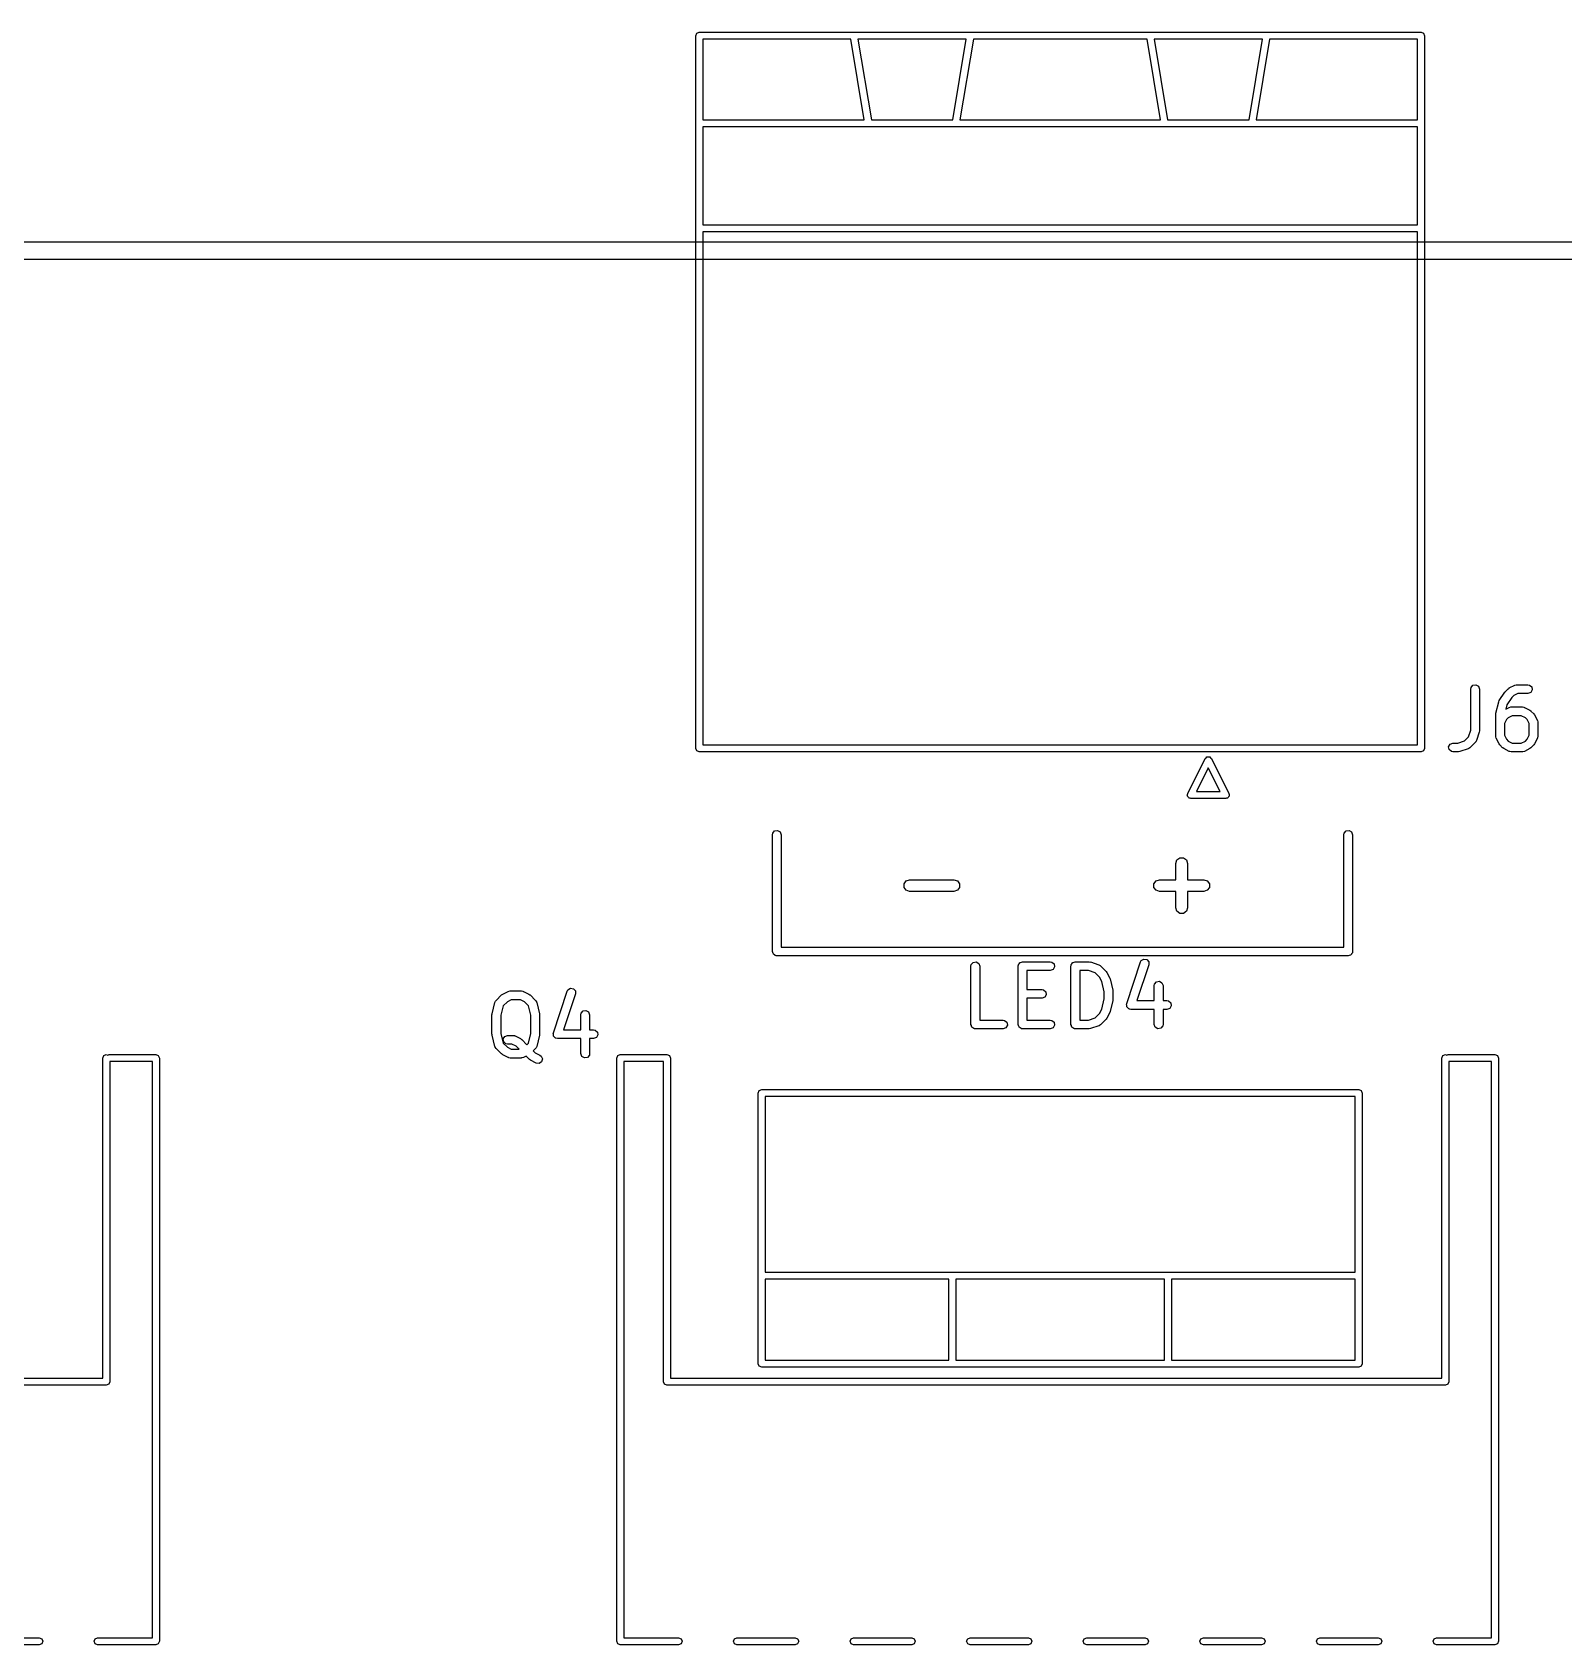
# Model space of a CAD drawing. Extents: x 51 to 223, y -135 to -33.
# Drawn here: x 110.83 to 137.1, y -60.78 to -33.13 of the extents above; entities that cross this region are included whole.
import ezdxf

# ---------------------------------------------------------------- set-up
doc = ezdxf.new("R2010")
doc.units = 0
doc.layers.add('BLACK', color=7, linetype='CONTINUOUS')

msp = doc.modelspace()

# ---------------------------------------------------------------- linework, layer by layer
at = {"layer": 'BLACK', "linetype": 'CONTINUOUS'}
for p, q in [((122.21, -33.19), (122.228, -33.1476)), ((122.228, -33.1476), (122.27, -33.13)), ((122.27, -33.13), (134.65, -33.13)), ((134.65, -33.13), (134.692, -33.1476)), ((134.692, -33.1476), (134.71, -33.19)), ((122.21, -45.41), (122.21, -33.19)), ((122.33, -33.25), (122.33, -34.63)), ((124.869, -33.25), (122.33, -33.25)), ((125.099, -34.63), (124.869, -33.25)), ((124.991, -33.25), (125.221, -34.63)), ((126.849, -33.25), (124.991, -33.25)), ((126.619, -34.63), (126.849, -33.25)), ((126.971, -33.25), (126.741, -34.63)), ((129.949, -33.25), (126.971, -33.25)), ((130.179, -34.63), (129.949, -33.25)), ((130.071, -33.25), (130.301, -34.63)), ((131.929, -33.25), (130.071, -33.25)), ((131.699, -34.63), (131.929, -33.25)), ((132.051, -33.25), (131.821, -34.63)), ((134.59, -33.25), (132.051, -33.25)), ((134.59, -34.63), (134.59, -33.25)), ((134.71, -33.19), (134.71, -45.41)), ((122.33, -34.63), (125.099, -34.63)), ((134.59, -34.75), (122.33, -34.75)), ((122.33, -34.75), (122.33, -36.43)), ((125.221, -34.63), (126.619, -34.63)), ((126.741, -34.63), (130.179, -34.63)), ((130.301, -34.63), (131.699, -34.63)), ((131.821, -34.63), (134.59, -34.63)), ((134.59, -36.43), (134.59, -34.75)), ((122.33, -36.43), (134.59, -36.43)), ((50.925, -36.725), (222.925, -36.725)), ((122.33, -36.55), (122.33, -45.35)), ((134.59, -36.55), (122.33, -36.55)), ((134.59, -45.35), (134.59, -36.55)), ((222.775, -37.025), (51.075, -37.025)), ((135.502, -44.3924), (135.506, -44.3667)), ((135.502, -45.0945), (135.502, -44.3924)), ((135.506, -44.3667), (135.539, -44.3274)), ((135.539, -44.3274), (135.59, -44.3185)), ((135.59, -44.3185), (135.634, -44.3442)), ((135.634, -44.3442), (135.652, -44.3924)), ((135.652, -44.3924), (135.652, -45.1067)), ((135.99, -44.5889), (136.086, -44.446)), ((136.086, -44.446), (136.094, -44.4378)), ((136.094, -44.4378), (136.095, -44.4346)), ((136.095, -44.4346), (136.143, -44.387)), ((136.143, -44.387), (136.161, -44.3741)), ((136.161, -44.3741), (136.162, -44.3729)), ((136.162, -44.3729), (136.257, -44.3253)), ((136.24, -44.5016), (136.206, -44.5354)), ((136.309, -44.4674), (136.24, -44.5016)), ((136.257, -44.3253), (136.282, -44.3179)), ((136.282, -44.3179), (136.287, -44.3189)), ((136.287, -44.3189), (136.291, -44.3174)), ((136.291, -44.3174), (136.481, -44.3174)), ((136.481, -44.4674), (136.309, -44.4674)), ((136.481, -44.3174), (136.507, -44.3219)), ((136.53, -44.4498), (136.481, -44.4674)), ((136.507, -44.3219), (136.546, -44.3549)), ((136.555, -44.4054), (136.53, -44.4498)), ((136.546, -44.3549), (136.555, -44.4054)), ((135.932, -44.8028), (135.98, -44.6123)), ((135.98, -44.6123), (135.99, -44.5893)), ((135.99, -44.5893), (135.99, -44.5889)), ((136.122, -44.6613), (136.104, -44.7354)), ((136.104, -44.7354), (136.162, -44.7063)), ((136.206, -44.5354), (136.122, -44.6613)), ((136.162, -44.7063), (136.187, -44.6988)), ((136.187, -44.6988), (136.191, -44.6999)), ((136.191, -44.6999), (136.196, -44.6983)), ((136.196, -44.6983), (136.386, -44.6983)), ((136.386, -44.6983), (136.412, -44.7029)), ((136.412, -44.7029), (136.415, -44.7057)), ((136.415, -44.7057), (136.42, -44.7063)), ((136.42, -44.7063), (136.515, -44.7539)), ((136.515, -44.7539), (136.533, -44.7672)), ((136.533, -44.7672), (136.534, -44.7679)), ((136.534, -44.7679), (136.582, -44.8155)), ((135.93, -44.821), (135.933, -44.8062)), ((135.93, -45.2019), (135.93, -44.821)), ((135.933, -44.8062), (135.932, -44.8028)), ((136.114, -44.913), (136.08, -44.9815)), ((136.08, -44.9815), (136.08, -45.1842)), ((136.145, -44.8826), (136.114, -44.913)), ((136.213, -44.8483), (136.145, -44.8826)), ((136.368, -44.8483), (136.213, -44.8483)), ((136.437, -44.8826), (136.368, -44.8483)), ((136.467, -44.913), (136.437, -44.8826)), ((136.502, -44.9815), (136.467, -44.913)), ((136.502, -45.1842), (136.502, -44.9815)), ((136.582, -44.8155), (136.595, -44.8339)), ((136.595, -44.8339), (136.596, -44.835)), ((136.596, -44.835), (136.644, -44.9303)), ((136.644, -44.9303), (136.651, -44.9552)), ((136.651, -44.9552), (136.65, -44.9596)), ((136.65, -44.9596), (136.652, -44.9638)), ((136.652, -44.9638), (136.652, -45.2019)), ((135.122, -45.3794), (135.148, -45.3349)), ((135.148, -45.3349), (135.196, -45.3174)), ((135.196, -45.3174), (135.279, -45.3174)), ((135.279, -45.3174), (135.393, -45.2792)), ((135.393, -45.2792), (135.463, -45.209)), ((135.463, -45.209), (135.502, -45.0945)), ((135.582, -45.3026), (135.487, -45.3978)), ((135.584, -45.2985), (135.582, -45.3026)), ((135.588, -45.2961), (135.584, -45.2985)), ((135.6, -45.2732), (135.588, -45.2961)), ((135.648, -45.1304), (135.6, -45.2732)), ((135.652, -45.1067), (135.648, -45.1287)), ((135.648, -45.1287), (135.648, -45.1304)), ((135.932, -45.2061), (135.93, -45.2019)), ((135.931, -45.2105), (135.932, -45.2061)), ((135.938, -45.2354), (135.931, -45.2105)), ((135.986, -45.3307), (135.938, -45.2354)), ((135.987, -45.3318), (135.986, -45.3307)), ((136, -45.3502), (135.987, -45.3318)), ((136.08, -45.1842), (136.114, -45.2527)), ((136.114, -45.2527), (136.145, -45.2831)), ((136.145, -45.2831), (136.213, -45.3174)), ((136.213, -45.3174), (136.368, -45.3174)), ((136.368, -45.3174), (136.437, -45.2831)), ((136.437, -45.2831), (136.467, -45.2527)), ((136.467, -45.2527), (136.502, -45.1842)), ((136.596, -45.3307), (136.583, -45.3487)), ((136.644, -45.2354), (136.596, -45.3307)), ((136.647, -45.2276), (136.644, -45.231)), ((136.644, -45.231), (136.644, -45.2354)), ((136.652, -45.2019), (136.647, -45.2276)), ((122.228, -45.4524), (122.21, -45.41)), ((122.27, -45.47), (122.228, -45.4524)), ((134.65, -45.47), (122.27, -45.47)), ((122.33, -45.35), (134.59, -45.35)), ((130.646, -46.1832), (130.946, -45.5832)), ((130.946, -45.5832), (130.961, -45.5707)), ((130.961, -45.5707), (130.973, -45.5563)), ((130.973, -45.5563), (130.978, -45.556)), ((130.978, -45.556), (130.981, -45.5531)), ((130.981, -45.5531), (131, -45.5544)), ((131, -45.5544), (131.019, -45.5531)), ((131.019, -45.5531), (131.022, -45.556)), ((131.022, -45.556), (131.027, -45.5563)), ((131.027, -45.5563), (131.039, -45.5707)), ((131.039, -45.5707), (131.054, -45.5832)), ((131.054, -45.5832), (131.354, -46.1832)), ((134.692, -45.4524), (134.65, -45.47)), ((134.71, -45.41), (134.692, -45.4524)), ((135.131, -45.4299), (135.122, -45.3794)), ((135.17, -45.4629), (135.131, -45.4299)), ((135.196, -45.4674), (135.17, -45.4629)), ((135.291, -45.4674), (135.196, -45.4674)), ((135.292, -45.4668), (135.291, -45.4674)), ((135.315, -45.4635), (135.292, -45.4668)), ((135.458, -45.4159), (135.315, -45.4635)), ((135.461, -45.4131), (135.458, -45.4159)), ((135.466, -45.4127), (135.461, -45.4131)), ((135.487, -45.3978), (135.466, -45.4127)), ((136.047, -45.3978), (136, -45.3502)), ((136.049, -45.3985), (136.047, -45.3978)), ((136.067, -45.4118), (136.049, -45.3985)), ((136.162, -45.4595), (136.067, -45.4118)), ((136.167, -45.46), (136.162, -45.4595)), ((136.17, -45.4629), (136.167, -45.46)), ((136.196, -45.4674), (136.17, -45.4629)), ((136.386, -45.4674), (136.196, -45.4674)), ((136.39, -45.4658), (136.386, -45.4674)), ((136.395, -45.4669), (136.39, -45.4658)), ((136.42, -45.4595), (136.395, -45.4669)), ((136.515, -45.4118), (136.42, -45.4595)), ((136.516, -45.4107), (136.515, -45.4118)), ((136.534, -45.3978), (136.516, -45.4107)), ((136.582, -45.3502), (136.534, -45.3978)), ((136.583, -45.3487), (136.582, -45.3502)), ((131, -45.7442), (130.797, -46.15)), ((131.203, -46.15), (131, -45.7442)), ((130.797, -46.15), (131.203, -46.15)), ((130.64, -46.21), (130.645, -46.1971)), ((130.644, -46.2191), (130.64, -46.21)), ((130.643, -46.229), (130.644, -46.2191)), ((130.652, -46.2395), (130.643, -46.229)), ((130.645, -46.1971), (130.646, -46.1832)), ((130.658, -46.2524), (130.652, -46.2395)), ((130.667, -46.2562), (130.658, -46.2524)), ((130.673, -46.2637), (130.667, -46.2562)), ((130.687, -46.2647), (130.673, -46.2637)), ((130.7, -46.27), (130.687, -46.2647)), ((131.3, -46.27), (130.7, -46.27)), ((131.313, -46.2647), (131.3, -46.27)), ((131.327, -46.2637), (131.313, -46.2647)), ((131.333, -46.2562), (131.327, -46.2637)), ((131.342, -46.2524), (131.333, -46.2562)), ((131.348, -46.2395), (131.342, -46.2524)), ((131.357, -46.229), (131.348, -46.2395)), ((131.354, -46.1832), (131.355, -46.1971)), ((131.355, -46.1971), (131.36, -46.21)), ((131.36, -46.21), (131.356, -46.2191)), ((131.356, -46.2191), (131.357, -46.229)), ((123.525, -46.89), (123.53, -46.8643)), ((123.525, -48.89), (123.525, -46.89)), ((123.53, -46.8643), (123.562, -46.825)), ((123.562, -46.825), (123.613, -46.8161)), ((123.613, -46.8161), (123.657, -46.8418)), ((123.657, -46.8418), (123.675, -46.89)), ((123.675, -46.89), (123.675, -48.815)), ((133.325, -46.89), (133.33, -46.8643)), ((133.325, -48.815), (133.325, -46.89)), ((133.33, -46.8643), (133.362, -46.825)), ((133.362, -46.825), (133.413, -46.8161)), ((133.413, -46.8161), (133.457, -46.8418)), ((133.457, -46.8418), (133.475, -46.89)), ((133.475, -46.89), (133.475, -48.89)), ((130.443, -47.3805), (130.462, -47.3217)), ((130.443, -47.6614), (130.443, -47.3805)), ((130.462, -47.3217), (130.512, -47.2854)), ((130.512, -47.2854), (130.574, -47.2854)), ((130.574, -47.2854), (130.624, -47.3217)), ((130.624, -47.3217), (130.643, -47.3805)), ((130.643, -47.3805), (130.643, -47.6614)), ((125.781, -47.7305), (125.817, -47.6805)), ((125.781, -47.7923), (125.781, -47.7305)), ((125.817, -47.8423), (125.781, -47.7923)), ((125.817, -47.6805), (125.876, -47.6614)), ((125.876, -47.6614), (126.638, -47.6614)), ((126.638, -47.6614), (126.697, -47.6805)), ((126.697, -47.6805), (126.733, -47.7305)), ((126.733, -47.7923), (126.697, -47.8423)), ((126.733, -47.7305), (126.733, -47.7923)), ((130.067, -47.7305), (130.103, -47.6805)), ((130.067, -47.7923), (130.067, -47.7305)), ((130.103, -47.8423), (130.067, -47.7923)), ((130.103, -47.6805), (130.162, -47.6614)), ((130.162, -47.6614), (130.443, -47.6614)), ((130.643, -47.6614), (130.924, -47.6614)), ((130.924, -47.6614), (130.983, -47.6805)), ((130.983, -47.6805), (131.019, -47.7305)), ((131.019, -47.7923), (130.983, -47.8423)), ((131.019, -47.7305), (131.019, -47.7923)), ((125.876, -47.8614), (125.817, -47.8423)), ((126.638, -47.8614), (125.876, -47.8614)), ((126.697, -47.8423), (126.638, -47.8614)), ((130.162, -47.8614), (130.103, -47.8423)), ((130.443, -47.8614), (130.162, -47.8614)), ((130.443, -48.1424), (130.443, -47.8614)), ((130.924, -47.8614), (130.643, -47.8614)), ((130.643, -47.8614), (130.643, -48.1424)), ((130.983, -47.8423), (130.924, -47.8614)), ((130.462, -48.2012), (130.443, -48.1424)), ((130.512, -48.2375), (130.462, -48.2012)), ((130.574, -48.2375), (130.512, -48.2375)), ((130.624, -48.2012), (130.574, -48.2375)), ((130.643, -48.1424), (130.624, -48.2012)), ((123.532, -48.9083), (123.525, -48.89)), ((123.535, -48.9275), (123.532, -48.9083)), ((123.54, -48.9318), (123.535, -48.9275)), ((123.543, -48.9382), (123.54, -48.9318)), ((123.675, -48.815), (133.325, -48.815)), ((133.458, -48.9306), (133.448, -48.9475)), ((133.47, -48.9157), (133.458, -48.9306)), ((133.472, -48.9059), (133.47, -48.9157)), ((133.474, -48.903), (133.472, -48.9059)), ((133.475, -48.89), (133.473, -48.8997)), ((133.473, -48.8997), (133.474, -48.903)), ((123.559, -48.948), (123.543, -48.9382)), ((123.574, -48.9605), (123.559, -48.948)), ((123.584, -48.9622), (123.574, -48.9605)), ((123.587, -48.9639), (123.584, -48.9622)), ((123.59, -48.9633), (123.587, -48.9639)), ((123.6, -48.965), (123.59, -48.9633)), ((133.4, -48.965), (123.6, -48.965)), ((126.93, -49.1424), (126.934, -49.1167)), ((126.93, -50.1424), (126.93, -49.1424)), ((126.934, -49.1167), (126.967, -49.0774)), ((126.967, -49.0774), (127.018, -49.0685)), ((127.018, -49.0685), (127.062, -49.0942)), ((127.062, -49.0942), (127.08, -49.1424)), ((127.08, -49.1424), (127.08, -50.0674)), ((127.739, -49.1424), (127.741, -49.1326)), ((127.739, -50.1424), (127.739, -49.1424)), ((127.74, -49.1294), (127.742, -49.1265)), ((127.741, -49.1326), (127.74, -49.1294)), ((127.742, -49.1265), (127.744, -49.1167)), ((127.744, -49.1167), (127.756, -49.1018)), ((127.756, -49.1018), (127.766, -49.0849)), ((127.766, -49.0849), (127.772, -49.0826)), ((127.772, -49.0826), (127.777, -49.0774)), ((127.777, -49.0774), (127.796, -49.074)), ((127.796, -49.074), (127.814, -49.0674)), ((127.814, -49.0674), (128.29, -49.0674)), ((128.29, -49.0674), (128.316, -49.0719)), ((128.339, -49.1998), (128.29, -49.2174)), ((128.316, -49.0719), (128.355, -49.1049)), ((128.364, -49.1554), (128.339, -49.1998)), ((128.355, -49.1049), (128.364, -49.1554)), ((128.644, -49.1424), (128.646, -49.1326)), ((128.644, -50.1424), (128.644, -49.1424)), ((128.645, -49.1294), (128.647, -49.1265)), ((128.646, -49.1326), (128.645, -49.1294)), ((128.647, -49.1265), (128.649, -49.1167)), ((128.649, -49.1167), (128.661, -49.1018)), ((128.661, -49.1018), (128.671, -49.0849)), ((128.671, -49.0849), (128.677, -49.0826)), ((128.677, -49.0826), (128.682, -49.0774)), ((128.682, -49.0774), (128.701, -49.074)), ((128.701, -49.074), (128.719, -49.0674)), ((128.719, -49.0674), (128.957, -49.0674)), ((128.957, -49.0674), (128.979, -49.0713)), ((128.979, -49.0713), (128.981, -49.0712)), ((128.981, -49.0712), (129.124, -49.1188)), ((129.124, -49.1188), (129.147, -49.1313)), ((129.147, -49.1313), (129.149, -49.1351)), ((129.149, -49.1351), (129.153, -49.137)), ((129.153, -49.137), (129.248, -49.2322)), ((129.6, -49.7853), (129.838, -49.071)), ((129.981, -49.1185), (129.775, -49.734)), ((129.838, -49.071), (129.851, -49.0481)), ((129.851, -49.0481), (129.894, -49.0213)), ((129.894, -49.0213), (129.945, -49.0288)), ((129.945, -49.0288), (129.979, -49.0672)), ((129.979, -49.0672), (129.981, -49.1185)), ((133.418, -48.9583), (133.4, -48.965)), ((133.438, -48.955), (133.418, -48.9583)), ((133.442, -48.9498), (133.438, -48.955)), ((133.448, -48.9475), (133.442, -48.9498)), ((128.29, -49.2174), (127.889, -49.2174)), ((127.889, -49.2174), (127.889, -49.5436)), ((128.794, -49.2174), (128.794, -50.0674)), ((128.945, -49.2174), (128.794, -49.2174)), ((129.059, -49.2556), (128.945, -49.2174)), ((129.134, -49.3297), (129.059, -49.2556)), ((129.172, -49.4067), (129.134, -49.3297)), ((129.215, -49.5802), (129.172, -49.4067)), ((129.248, -49.2322), (129.261, -49.2506)), ((129.261, -49.2506), (129.262, -49.2517)), ((129.262, -49.2517), (129.31, -49.3469)), ((129.31, -49.3469), (129.314, -49.3593)), ((129.314, -49.3593), (129.316, -49.3623)), ((129.316, -49.3623), (129.363, -49.5528)), ((130.073, -49.4757), (130.077, -49.4501)), ((130.073, -49.734), (130.073, -49.4757)), ((130.077, -49.4501), (130.11, -49.4108)), ((130.11, -49.4108), (130.161, -49.4019)), ((130.161, -49.4019), (130.205, -49.4275)), ((130.205, -49.4275), (130.223, -49.4757)), ((130.223, -49.4757), (130.223, -49.734)), ((118.765, -49.767), (118.776, -49.7433)), ((118.776, -49.7433), (118.782, -49.7389)), ((118.782, -49.7389), (118.785, -49.7322)), ((118.785, -49.7322), (118.88, -49.637)), ((118.88, -49.637), (118.899, -49.6241)), ((118.899, -49.6241), (118.9, -49.6229)), ((118.9, -49.6229), (118.995, -49.5753)), ((118.978, -49.7516), (118.906, -49.8236)), ((119.046, -49.7174), (118.978, -49.7516)), ((118.995, -49.5753), (119.02, -49.5679)), ((119.02, -49.5679), (119.024, -49.5689)), ((119.024, -49.5689), (119.029, -49.5674)), ((119.029, -49.5674), (119.219, -49.5674)), ((119.201, -49.7174), (119.046, -49.7174)), ((119.27, -49.7516), (119.201, -49.7174)), ((119.219, -49.5674), (119.245, -49.5719)), ((119.245, -49.5719), (119.248, -49.5748)), ((119.248, -49.5748), (119.253, -49.5753)), ((119.253, -49.5753), (119.348, -49.6229)), ((119.342, -49.8236), (119.27, -49.7516)), ((119.348, -49.6229), (119.366, -49.6363)), ((119.366, -49.6363), (119.367, -49.637)), ((119.367, -49.637), (119.463, -49.7322)), ((119.463, -49.7322), (119.477, -49.7535)), ((119.477, -49.7535), (119.478, -49.7609)), ((119.478, -49.7609), (119.482, -49.767)), ((119.767, -50.2853), (120.005, -49.571)), ((120.147, -49.6185), (119.942, -50.234)), ((120.005, -49.571), (120.017, -49.5481)), ((120.017, -49.5481), (120.061, -49.5213)), ((120.061, -49.5213), (120.112, -49.5288)), ((120.112, -49.5288), (120.146, -49.5672)), ((120.146, -49.5672), (120.147, -49.6185)), ((127.889, -49.5436), (128.148, -49.5436)), ((128.148, -49.6936), (127.889, -49.6936)), ((127.889, -49.6936), (127.889, -50.0674)), ((128.148, -49.5436), (128.173, -49.5481)), ((128.196, -49.676), (128.148, -49.6936)), ((128.173, -49.5481), (128.213, -49.5811)), ((128.221, -49.6316), (128.196, -49.676)), ((128.213, -49.5811), (128.221, -49.6316)), ((129.172, -49.8781), (129.215, -49.7046)), ((129.215, -49.7046), (129.215, -49.5802)), ((129.363, -49.732), (129.316, -49.9225)), ((129.363, -49.5528), (129.364, -49.5677)), ((129.365, -49.7138), (129.363, -49.7286)), ((129.363, -49.7286), (129.363, -49.732)), ((129.364, -49.5677), (129.365, -49.571)), ((129.365, -49.571), (129.365, -49.7138)), ((129.775, -49.734), (130.073, -49.734)), ((130.223, -49.734), (130.29, -49.734)), ((130.29, -49.734), (130.316, -49.7386)), ((130.316, -49.7386), (130.355, -49.7715)), ((118.715, -49.9757), (118.718, -49.961)), ((118.715, -50.309), (118.715, -49.9757)), ((118.718, -49.9575), (118.765, -49.767)), ((118.718, -49.961), (118.718, -49.9575)), ((118.906, -49.8236), (118.865, -49.9849)), ((118.865, -49.9849), (118.865, -50.2998)), ((119.382, -49.9849), (119.342, -49.8236)), ((119.382, -50.2998), (119.382, -49.9849)), ((119.482, -49.767), (119.53, -49.9575)), ((119.53, -49.9575), (119.531, -49.9725)), ((119.531, -49.9725), (119.532, -49.9757)), ((119.532, -49.9757), (119.532, -50.309)), ((120.239, -49.9757), (120.244, -49.9501)), ((120.239, -50.234), (120.239, -49.9757)), ((120.244, -49.9501), (120.277, -49.9108)), ((120.277, -49.9108), (120.327, -49.9019)), ((120.327, -49.9019), (120.372, -49.9275)), ((120.372, -49.9275), (120.389, -49.9757)), ((120.389, -49.9757), (120.389, -50.234)), ((128.945, -50.0674), (129.059, -50.0292)), ((129.059, -50.0292), (129.134, -49.9551)), ((129.134, -49.9551), (129.172, -49.8781)), ((129.262, -50.0331), (129.249, -50.0511)), ((129.31, -49.9378), (129.262, -50.0331)), ((129.316, -49.9225), (129.31, -49.9343)), ((129.31, -49.9343), (129.31, -49.9378)), ((129.598, -49.796), (129.6, -49.7911)), ((129.601, -49.8162), (129.598, -49.796)), ((129.6, -49.7911), (129.6, -49.7853)), ((129.602, -49.8366), (129.601, -49.8162)), ((129.605, -49.8409), (129.602, -49.8366)), ((129.606, -49.8465), (129.605, -49.8409)), ((129.622, -49.8597), (129.606, -49.8465)), ((129.636, -49.875), (129.622, -49.8597)), ((129.641, -49.8758), (129.636, -49.875)), ((129.646, -49.8795), (129.641, -49.8758)), ((129.671, -49.884), (129.646, -49.8795)), ((130.073, -49.884), (129.671, -49.884)), ((130.073, -50.1424), (130.073, -49.884)), ((130.29, -49.884), (130.223, -49.884)), ((130.223, -49.884), (130.223, -50.1424)), ((130.339, -49.8665), (130.29, -49.884)), ((130.364, -49.8221), (130.339, -49.8665)), ((130.355, -49.7715), (130.364, -49.8221)), ((118.717, -50.3123), (118.715, -50.309)), ((118.718, -50.3272), (118.717, -50.3123)), ((118.865, -50.2998), (118.906, -50.4612)), ((119.342, -50.4612), (119.382, -50.2998)), ((119.532, -50.309), (119.53, -50.3238)), ((119.764, -50.296), (119.767, -50.2911)), ((119.768, -50.3162), (119.764, -50.296)), ((119.767, -50.2911), (119.767, -50.2853)), ((119.768, -50.3366), (119.768, -50.3162)), ((119.942, -50.234), (120.239, -50.234)), ((120.389, -50.234), (120.457, -50.234)), ((120.457, -50.234), (120.483, -50.2386)), ((120.483, -50.2386), (120.522, -50.2715)), ((120.522, -50.2715), (120.531, -50.3221)), ((126.936, -50.1607), (126.93, -50.1424)), ((126.94, -50.1799), (126.936, -50.1607)), ((126.945, -50.1842), (126.94, -50.1799)), ((126.947, -50.1906), (126.945, -50.1842)), ((126.964, -50.2003), (126.947, -50.1906)), ((126.979, -50.2129), (126.964, -50.2003)), ((126.989, -50.2146), (126.979, -50.2129)), ((126.992, -50.2162), (126.989, -50.2146)), ((126.995, -50.2157), (126.992, -50.2162)), ((127.005, -50.2174), (126.995, -50.2157)), ((127.481, -50.2174), (127.005, -50.2174)), ((127.08, -50.0674), (127.481, -50.0674)), ((127.481, -50.0674), (127.507, -50.0719)), ((127.529, -50.1998), (127.481, -50.2174)), ((127.507, -50.0719), (127.546, -50.1049)), ((127.555, -50.1554), (127.529, -50.1998)), ((127.546, -50.1049), (127.555, -50.1554)), ((127.746, -50.1607), (127.739, -50.1424)), ((127.749, -50.1799), (127.746, -50.1607)), ((127.755, -50.1842), (127.749, -50.1799)), ((127.757, -50.1906), (127.755, -50.1842)), ((127.774, -50.2003), (127.757, -50.1906)), ((127.789, -50.2129), (127.774, -50.2003)), ((127.798, -50.2146), (127.789, -50.2129)), ((127.801, -50.2162), (127.798, -50.2146)), ((127.805, -50.2157), (127.801, -50.2162)), ((127.814, -50.2174), (127.805, -50.2157)), ((128.29, -50.2174), (127.814, -50.2174)), ((127.889, -50.0674), (128.29, -50.0674)), ((128.29, -50.0674), (128.316, -50.0719)), ((128.339, -50.1998), (128.29, -50.2174)), ((128.316, -50.0719), (128.355, -50.1049)), ((128.364, -50.1554), (128.339, -50.1998)), ((128.355, -50.1049), (128.364, -50.1554)), ((128.651, -50.1607), (128.644, -50.1424)), ((128.654, -50.1799), (128.651, -50.1607)), ((128.659, -50.1842), (128.654, -50.1799)), ((128.662, -50.1906), (128.659, -50.1842)), ((128.678, -50.2003), (128.662, -50.1906)), ((128.693, -50.2129), (128.678, -50.2003)), ((128.703, -50.2146), (128.693, -50.2129)), ((128.706, -50.2162), (128.703, -50.2146)), ((128.709, -50.2157), (128.706, -50.2162)), ((128.719, -50.2174), (128.709, -50.2157)), ((128.957, -50.2174), (128.719, -50.2174)), ((128.794, -50.0674), (128.945, -50.0674)), ((128.959, -50.2168), (128.957, -50.2174)), ((128.981, -50.2135), (128.959, -50.2168)), ((129.124, -50.1659), (128.981, -50.2135)), ((129.127, -50.1631), (129.124, -50.1659)), ((129.132, -50.1627), (129.127, -50.1631)), ((129.153, -50.1478), (129.132, -50.1627)), ((129.248, -50.0526), (129.153, -50.1478)), ((129.249, -50.0511), (129.248, -50.0526)), ((130.09, -50.1906), (130.073, -50.1424)), ((130.135, -50.2162), (130.09, -50.1906)), ((130.185, -50.2073), (130.135, -50.2162)), ((130.218, -50.168), (130.185, -50.2073)), ((130.223, -50.1424), (130.218, -50.168)), ((118.765, -50.5177), (118.718, -50.3272)), ((118.769, -50.5238), (118.765, -50.5177)), ((118.77, -50.5312), (118.769, -50.5238)), ((118.785, -50.5526), (118.77, -50.5312)), ((118.88, -50.6478), (118.785, -50.5526)), ((118.906, -50.4612), (118.978, -50.5331)), ((118.907, -50.3913), (118.933, -50.3468)), ((118.916, -50.4418), (118.907, -50.3913)), ((118.955, -50.4748), (118.916, -50.4418)), ((118.933, -50.3468), (118.981, -50.3293)), ((118.981, -50.4793), (118.955, -50.4748)), ((118.978, -50.5331), (119.046, -50.5674)), ((118.981, -50.3293), (119.076, -50.3293)), ((119.058, -50.4793), (118.981, -50.4793)), ((119.046, -50.5674), (119.181, -50.5674)), ((119.127, -50.5135), (119.058, -50.4793)), ((119.076, -50.3293), (119.102, -50.3338)), ((119.102, -50.3338), (119.105, -50.3367)), ((119.105, -50.3367), (119.11, -50.3372)), ((119.11, -50.3372), (119.205, -50.3848)), ((119.181, -50.5674), (119.127, -50.5135)), ((119.205, -50.3848), (119.223, -50.3982)), ((119.223, -50.3982), (119.224, -50.3989)), ((119.224, -50.3989), (119.314, -50.4887)), ((119.314, -50.4887), (119.342, -50.4612)), ((119.463, -50.5526), (119.42, -50.5948)), ((119.42, -50.5948), (119.454, -50.6284)), ((119.466, -50.5458), (119.463, -50.5526)), ((119.472, -50.5415), (119.466, -50.5458)), ((119.482, -50.5177), (119.472, -50.5415)), ((119.53, -50.3272), (119.482, -50.5177)), ((119.53, -50.3238), (119.53, -50.3272)), ((119.772, -50.3409), (119.768, -50.3366)), ((119.773, -50.3465), (119.772, -50.3409)), ((119.789, -50.3597), (119.773, -50.3465)), ((119.802, -50.375), (119.789, -50.3597)), ((119.808, -50.3758), (119.802, -50.375)), ((119.812, -50.3795), (119.808, -50.3758)), ((119.838, -50.384), (119.812, -50.3795)), ((120.239, -50.384), (119.838, -50.384)), ((120.239, -50.6424), (120.239, -50.384)), ((120.457, -50.384), (120.389, -50.384)), ((120.389, -50.384), (120.389, -50.6424)), ((120.505, -50.3665), (120.457, -50.384)), ((120.531, -50.3221), (120.505, -50.3665)), ((112.04, -50.7175), (112.058, -50.6751)), ((112.04, -56.2075), (112.04, -50.7175)), ((112.058, -50.6751), (112.1, -50.6575)), ((112.1, -50.6575), (112.125, -50.6679)), ((112.125, -50.6679), (112.15, -50.6575)), ((112.15, -50.6575), (112.95, -50.6575)), ((112.89, -50.7775), (112.16, -50.7775)), ((112.16, -50.7775), (112.16, -56.2675)), ((112.89, -60.6575), (112.89, -50.7775)), ((112.95, -50.6575), (112.992, -50.6751)), ((112.992, -50.6751), (113.01, -50.7175)), ((113.01, -50.7175), (113.01, -60.7175)), ((118.882, -50.6485), (118.88, -50.6478)), ((118.9, -50.6618), (118.882, -50.6485)), ((118.995, -50.7095), (118.9, -50.6618)), ((118.999, -50.71), (118.995, -50.7095)), ((119.003, -50.7129), (118.999, -50.71)), ((119.029, -50.7174), (119.003, -50.7129)), ((119.219, -50.7174), (119.029, -50.7174)), ((119.223, -50.7158), (119.219, -50.7174)), ((119.228, -50.7169), (119.223, -50.7158)), ((119.253, -50.7095), (119.228, -50.7169)), ((119.299, -50.686), (119.253, -50.7095)), ((119.356, -50.743), (119.299, -50.686)), ((119.358, -50.7437), (119.356, -50.743)), ((119.376, -50.7571), (119.358, -50.7437)), ((119.471, -50.8047), (119.376, -50.7571)), ((119.454, -50.6284), (119.538, -50.6705)), ((119.522, -50.8106), (119.471, -50.8047)), ((119.565, -50.7823), (119.522, -50.8106)), ((119.538, -50.6705), (119.559, -50.6861)), ((119.559, -50.6861), (119.58, -50.7331)), ((119.58, -50.7331), (119.565, -50.7823)), ((120.257, -50.6906), (120.239, -50.6424)), ((120.301, -50.7162), (120.257, -50.6906)), ((120.352, -50.7073), (120.301, -50.7162)), ((120.385, -50.668), (120.352, -50.7073)), ((120.389, -50.6424), (120.385, -50.668)), ((120.855, -50.7175), (120.873, -50.6751)), ((120.855, -60.7175), (120.855, -50.7175)), ((120.873, -50.6751), (120.915, -50.6575)), ((120.915, -50.6575), (121.715, -50.6575)), ((121.655, -50.7775), (120.975, -50.7775)), ((120.975, -50.7775), (120.975, -60.6575)), ((121.655, -56.2675), (121.655, -50.7775)), ((121.715, -50.6575), (121.757, -50.6751)), ((121.757, -50.6751), (121.775, -50.7175)), ((121.775, -50.7175), (121.775, -56.2075)), ((135.005, -50.7175), (135.023, -50.6751)), ((135.005, -56.2075), (135.005, -50.7175)), ((135.023, -50.6751), (135.065, -50.6575)), ((135.065, -50.6575), (135.09, -50.6679)), ((135.09, -50.6679), (135.115, -50.6575)), ((135.115, -50.6575), (135.915, -50.6575)), ((135.855, -50.7775), (135.125, -50.7775)), ((135.125, -50.7775), (135.125, -56.2675)), ((135.855, -60.6575), (135.855, -50.7775)), ((135.915, -50.6575), (135.957, -50.6751)), ((135.957, -50.6751), (135.975, -50.7175)), ((135.975, -50.7175), (135.975, -60.7175)), ((123.28, -51.319), (123.298, -51.2766)), ((123.28, -55.96), (123.28, -51.319)), ((123.298, -51.2766), (123.34, -51.259)), ((123.34, -51.259), (133.58, -51.259)), ((123.4, -51.379), (123.4, -54.39)), ((133.52, -51.379), (123.4, -51.379)), ((133.52, -54.39), (133.52, -51.379)), ((133.58, -51.259), (133.622, -51.2766)), ((133.622, -51.2766), (133.64, -51.319)), ((133.64, -51.319), (133.64, -55.96)), ((123.4, -54.39), (133.52, -54.39)), ((123.4, -54.51), (123.4, -55.9)), ((126.549, -54.51), (123.4, -54.51)), ((126.549, -55.9), (126.549, -54.51)), ((126.669, -54.51), (126.669, -55.9)), ((130.25, -54.51), (126.669, -54.51)), ((130.25, -55.9), (130.25, -54.51)), ((130.37, -54.51), (130.37, -55.9)), ((133.52, -54.51), (130.37, -54.51)), ((133.52, -55.9), (133.52, -54.51)), ((123.298, -56.0024), (123.28, -55.96)), ((123.34, -56.02), (123.298, -56.0024)), ((133.58, -56.02), (123.34, -56.02)), ((123.4, -55.9), (126.549, -55.9)), ((126.669, -55.9), (130.25, -55.9)), ((130.37, -55.9), (133.52, -55.9)), ((133.622, -56.0024), (133.58, -56.02)), ((133.64, -55.96), (133.622, -56.0024)), ((112.1, -56.3275), (98.75, -56.3275)), ((98.81, -56.2075), (112.04, -56.2075)), ((112.142, -56.3099), (112.1, -56.3275)), ((112.16, -56.2675), (112.142, -56.3099)), ((121.673, -56.3099), (121.655, -56.2675)), ((121.715, -56.3275), (121.673, -56.3099)), ((135.065, -56.3275), (121.715, -56.3275)), ((121.775, -56.2075), (135.005, -56.2075)), ((135.107, -56.3099), (135.065, -56.3275)), ((135.125, -56.2675), (135.107, -56.3099)), ((109.95, -60.6575), (110.95, -60.6575)), ((110.95, -60.7775), (109.95, -60.7775)), ((110.95, -60.6575), (110.992, -60.6751)), ((110.992, -60.7599), (110.95, -60.7775)), ((110.992, -60.6751), (111.01, -60.7175)), ((111.01, -60.7175), (110.992, -60.7599)), ((111.89, -60.7175), (111.908, -60.6751)), ((111.908, -60.7599), (111.89, -60.7175)), ((111.908, -60.6751), (111.95, -60.6575)), ((111.95, -60.7775), (111.908, -60.7599)), ((111.95, -60.6575), (112.89, -60.6575)), ((112.95, -60.7775), (111.95, -60.7775)), ((112.992, -60.7599), (112.95, -60.7775)), ((113.01, -60.7175), (112.992, -60.7599)), ((120.873, -60.7599), (120.855, -60.7175)), ((120.915, -60.7775), (120.873, -60.7599)), ((121.915, -60.7775), (120.915, -60.7775)), ((120.975, -60.6575), (121.915, -60.6575)), ((121.915, -60.6575), (121.957, -60.6751)), ((121.957, -60.7599), (121.915, -60.7775)), ((121.957, -60.6751), (121.975, -60.7175)), ((121.975, -60.7175), (121.957, -60.7599)), ((122.855, -60.7175), (122.873, -60.6751)), ((122.873, -60.7599), (122.855, -60.7175)), ((122.873, -60.6751), (122.915, -60.6575)), ((122.915, -60.7775), (122.873, -60.7599)), ((122.915, -60.6575), (123.915, -60.6575)), ((123.915, -60.7775), (122.915, -60.7775)), ((123.915, -60.6575), (123.957, -60.6751)), ((123.957, -60.7599), (123.915, -60.7775)), ((123.957, -60.6751), (123.975, -60.7175)), ((123.975, -60.7175), (123.957, -60.7599)), ((124.855, -60.7175), (124.873, -60.6751)), ((124.873, -60.7599), (124.855, -60.7175)), ((124.873, -60.6751), (124.915, -60.6575)), ((124.915, -60.7775), (124.873, -60.7599)), ((124.915, -60.6575), (125.915, -60.6575)), ((125.915, -60.7775), (124.915, -60.7775)), ((125.915, -60.6575), (125.957, -60.6751)), ((125.957, -60.7599), (125.915, -60.7775)), ((125.957, -60.6751), (125.975, -60.7175)), ((125.975, -60.7175), (125.957, -60.7599)), ((126.855, -60.7175), (126.873, -60.6751)), ((126.873, -60.7599), (126.855, -60.7175)), ((126.873, -60.6751), (126.915, -60.6575)), ((126.915, -60.7775), (126.873, -60.7599)), ((126.915, -60.6575), (127.915, -60.6575)), ((127.915, -60.7775), (126.915, -60.7775)), ((127.915, -60.6575), (127.957, -60.6751)), ((127.957, -60.7599), (127.915, -60.7775)), ((127.957, -60.6751), (127.975, -60.7175)), ((127.975, -60.7175), (127.957, -60.7599)), ((128.855, -60.7175), (128.873, -60.6751)), ((128.873, -60.7599), (128.855, -60.7175)), ((128.873, -60.6751), (128.915, -60.6575)), ((128.915, -60.7775), (128.873, -60.7599)), ((128.915, -60.6575), (129.915, -60.6575)), ((129.915, -60.7775), (128.915, -60.7775)), ((129.915, -60.6575), (129.957, -60.6751)), ((129.957, -60.7599), (129.915, -60.7775)), ((129.957, -60.6751), (129.975, -60.7175)), ((129.975, -60.7175), (129.957, -60.7599)), ((130.855, -60.7175), (130.873, -60.6751)), ((130.873, -60.7599), (130.855, -60.7175)), ((130.873, -60.6751), (130.915, -60.6575)), ((130.915, -60.7775), (130.873, -60.7599)), ((130.915, -60.6575), (131.915, -60.6575)), ((131.915, -60.7775), (130.915, -60.7775)), ((131.915, -60.6575), (131.957, -60.6751)), ((131.957, -60.7599), (131.915, -60.7775)), ((131.957, -60.6751), (131.975, -60.7175)), ((131.975, -60.7175), (131.957, -60.7599)), ((132.855, -60.7175), (132.873, -60.6751)), ((132.873, -60.7599), (132.855, -60.7175)), ((132.873, -60.6751), (132.915, -60.6575)), ((132.915, -60.7775), (132.873, -60.7599)), ((132.915, -60.6575), (133.915, -60.6575)), ((133.915, -60.7775), (132.915, -60.7775)), ((133.915, -60.6575), (133.957, -60.6751)), ((133.957, -60.7599), (133.915, -60.7775)), ((133.957, -60.6751), (133.975, -60.7175)), ((133.975, -60.7175), (133.957, -60.7599)), ((134.855, -60.7175), (134.873, -60.6751)), ((134.873, -60.7599), (134.855, -60.7175)), ((134.873, -60.6751), (134.915, -60.6575)), ((134.915, -60.7775), (134.873, -60.7599)), ((134.915, -60.6575), (135.855, -60.6575)), ((135.915, -60.7775), (134.915, -60.7775)), ((135.957, -60.7599), (135.915, -60.7775)), ((135.975, -60.7175), (135.957, -60.7599))]:
    msp.add_line(p, q, dxfattribs=at)

doc.saveas('drawing.dxf')
